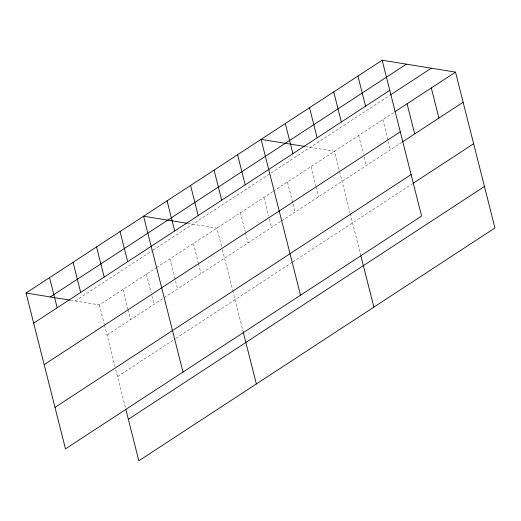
<?xml version="1.0" encoding="UTF-8"?>
<svg xmlns="http://www.w3.org/2000/svg" width="521" height="521" viewBox="0 0 521 521"><rect width="100%" height="100%" fill="white"/><g stroke="black" fill="none" stroke-linecap="round" stroke-linejoin="round"><path stroke-width="0.39" stroke-dasharray="2.6 1.95" d="M75.2 301.001L152.425 250.516M153.096 250.08L389.604 95.46M70.517 300.246L99.4 304.928L155.812 268.055M156.482 267.618L272.659 191.669M273.33 191.227L394.306 112.145M107.026 335.049L163.431 298.175M164.102 297.732L280.949 221.347M281.62 220.911L401.925 142.259M117.525 376.54L175.277 338.787M175.948 338.35L292.118 262.402M292.789 261.959L412.424 183.75M305.553 146.59L334.436 151.279L339.321 170.588M188.035 223.418L216.918 228.107L221.607 246.641M382.87 119.615L390.49 149.735M358.65 135.447L363.339 153.982M364.127 157.075L366.276 165.567M339.516 171.357L350.027 212.9M350.223 213.669L360.669 254.951M310.933 166.642L315.817 185.951M316.013 186.726L318.552 196.762M287.429 182.011L295.049 212.132M263.926 197.374L268.615 215.909M269.396 218.996L271.545 227.495M240.422 212.737L245.306 232.047M245.502 232.822L248.042 242.858M222.389 249.728L232.516 289.728M232.705 290.497L243.151 331.779M193.415 243.47L198.299 262.779M198.494 263.548L201.041 273.59M169.911 258.833L177.537 288.953M146.408 274.202L151.103 292.737M151.885 295.824L154.034 304.323M122.904 289.565L127.795 308.875M127.99 309.643L130.53 319.686M99.4 304.928L104.291 324.238M104.487 325.013L114.998 366.55M115.773 369.623L125.639 408.601"/><path stroke-width="0.78" d="M382.16 60.221L421.6 216.072L65.483 448.874L26.05 293.023L382.16 60.221L455.517 72.126L494.95 227.977L138.84 460.779L125.828 409.363M50.257 296.957L406.367 64.148M33.67 323.144L389.78 90.341M390.275 95.024L431.31 68.199M394.977 111.702L455.517 72.126M44.168 364.635L400.278 131.833M402.596 141.823L463.136 102.246M54.985 407.383L411.095 174.581M413.094 183.314L473.635 143.737M128.342 419.288L484.452 186.485M304.772 146.466L261.086 139.374L300.519 295.225M187.26 223.294L143.568 216.202L183.001 372.046M26.05 293.023L69.742 300.116M431.297 87.958L438.923 118.078M407.083 103.79L414.703 133.904M357.947 76.053L365.566 106.167M333.727 91.878L341.353 121.999M360.864 255.713L373.87 307.13M309.513 107.71L317.133 137.831M285.3 123.542L292.919 153.662M237.583 154.737L245.202 184.857M214.079 170.106L221.699 200.22M243.151 331.779L256.358 383.951M190.575 185.469L198.195 215.59M167.072 200.832L174.691 230.953M120.064 231.565L127.684 261.685M96.561 246.928L104.18 277.048M73.057 262.297L80.677 292.411M49.554 277.66L57.173 307.781"/></g></svg>
